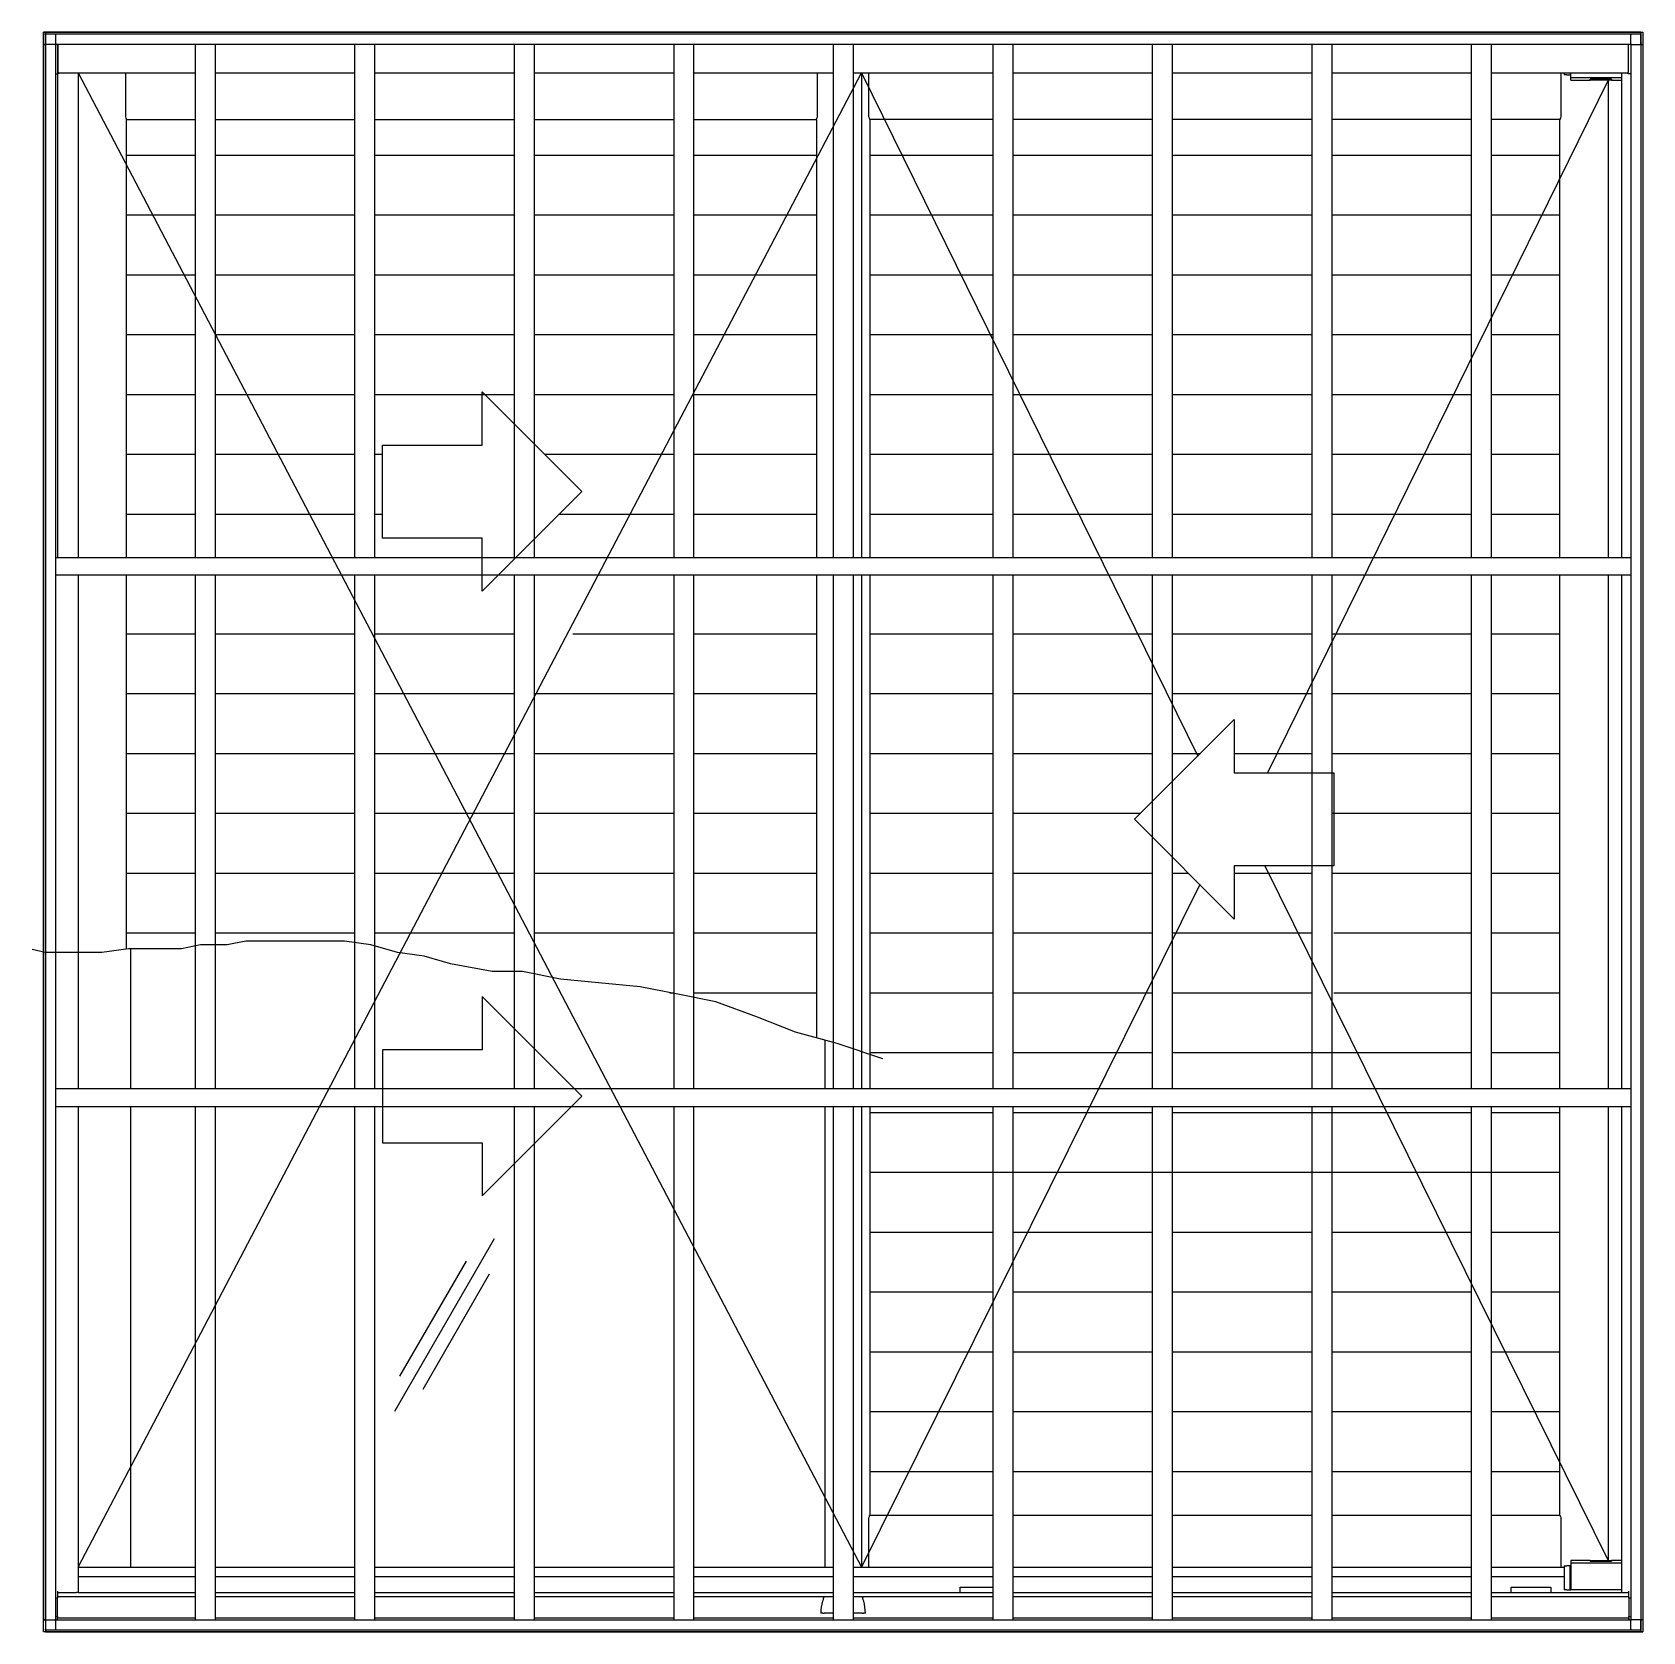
# Model space of a CAD drawing. Header units: millimetres. Extents: x 440.03 to 441.25, y 1059.64 to 1060.85.
import ezdxf

# ---------------------------------------------------------------- set-up
doc = ezdxf.new("R2010")
doc.units = ezdxf.units.MM
doc.header["$LTSCALE"] = 0.5
doc.layers.add('Gravia_Janelas', color=1, linetype='Continuous')

msp = doc.modelspace()

# ---------------------------------------------------------------- linework, layer by layer
at = {"layer": 'Gravia_Janelas'}
for p, q in [((441.2448, 1060.8465), (440.0433, 1060.8465)), ((440.0433, 1060.8465), (440.0433, 1059.6526)), ((440.0448, 1060.8464), (440.0448, 1060.8465)), ((440.0448, 1060.8464), (440.0448, 1060.8458)), ((440.0448, 1060.8455), (440.0448, 1060.8458)), ((440.0448, 1060.8455), (440.0448, 1060.845)), ((440.0448, 1060.845), (440.0448, 1059.645)), ((440.0448, 1060.845), (440.0452, 1060.845)), ((440.0448, 1060.8446), (440.0448, 1060.845)), ((441.2448, 1060.845), (440.0448, 1060.845)), ((440.0448, 1060.8446), (440.0448, 1060.8379)), ((440.0448, 1060.8374), (440.0448, 1060.8379)), ((440.052, 1060.845), (440.0452, 1060.845)), ((440.052, 1060.845), (440.0524, 1060.845)), ((440.0524, 1060.8446), (440.0524, 1060.845)), ((441.2372, 1060.845), (440.0524, 1060.845)), ((440.0524, 1060.8446), (440.0524, 1060.8378)), ((441.2372, 1060.845), (441.2372, 1060.8446)), ((441.2372, 1060.845), (441.2376, 1060.845)), ((441.2372, 1060.8378), (441.2372, 1060.8446)), ((441.2444, 1060.845), (441.2376, 1060.845)), ((441.2444, 1060.845), (441.2448, 1060.845)), ((441.2448, 1060.8465), (441.2448, 1060.8464)), ((441.2448, 1060.8458), (441.2448, 1060.8464)), ((441.2448, 1060.8458), (441.2448, 1060.8455)), ((441.2448, 1060.845), (441.2448, 1060.8455)), ((441.2448, 1060.845), (441.2448, 1059.645)), ((441.2448, 1060.845), (441.2448, 1060.8446)), ((441.2448, 1060.8379), (441.2448, 1060.8446)), ((441.2448, 1060.8379), (441.2448, 1060.8374)), ((440.0433, 1060.8374), (440.0434, 1060.8374)), ((440.0441, 1060.8374), (440.0434, 1060.8374)), ((440.0441, 1060.8374), (440.0443, 1060.8374)), ((440.0448, 1060.8374), (440.0443, 1060.8374)), ((440.0448, 1060.8374), (440.0448, 1059.6526)), ((440.0448, 1060.8374), (440.0452, 1060.8374)), ((440.0519, 1060.8374), (440.0452, 1060.8374)), ((440.0519, 1060.8374), (440.0524, 1060.8374)), ((440.0524, 1060.8374), (440.0524, 1060.8378)), ((441.2372, 1060.8374), (440.0524, 1060.8374)), ((440.0524, 1060.8374), (440.0524, 1059.6526)), ((441.2372, 1060.8374), (440.0524, 1060.8374)), ((440.0524, 1060.8374), (440.0524, 1059.6526)), ((440.0538, 1060.8374), (440.0538, 1060.8364)), ((440.0538, 1060.836), (440.0538, 1060.8364)), ((440.0538, 1060.836), (440.0538, 1060.4513)), ((440.0544, 1060.8166), (440.0544, 1060.8374)), ((440.1573, 1060.8374), (440.1573, 1060.4513)), ((440.1723, 1060.8374), (440.1723, 1060.4513)), ((440.2773, 1060.8374), (440.2773, 1060.4513)), ((440.2923, 1060.8374), (440.2923, 1060.4513)), ((440.3973, 1060.8374), (440.3973, 1060.4513)), ((440.4123, 1060.8374), (440.4123, 1060.4513)), ((440.5173, 1060.8374), (440.5173, 1060.4513)), ((440.5323, 1060.8374), (440.5323, 1060.4513)), ((440.6373, 1060.8374), (440.6373, 1060.4513)), ((440.6523, 1060.8374), (440.6523, 1060.4513)), ((440.7573, 1060.8374), (440.7573, 1060.4513)), ((440.7723, 1060.8374), (440.7723, 1060.4513)), ((440.8773, 1060.8374), (440.8773, 1060.4513)), ((440.8923, 1060.8374), (440.8923, 1060.4513)), ((440.9973, 1060.8374), (440.9973, 1060.4513)), ((441.0123, 1060.8374), (441.0123, 1060.4513)), ((441.1173, 1060.8374), (441.1173, 1060.4513)), ((441.1323, 1060.8374), (441.1323, 1060.4513)), ((441.2352, 1060.8374), (441.2352, 1060.8166)), ((441.2372, 1060.8378), (441.2372, 1060.8374)), ((441.2372, 1060.8374), (441.2372, 1059.6526)), ((441.2372, 1060.8374), (441.2372, 1059.6526)), ((441.2377, 1060.8374), (441.2372, 1060.8374)), ((441.2377, 1060.8374), (441.2444, 1060.8374)), ((441.2448, 1060.8374), (441.2444, 1060.8374)), ((441.2448, 1060.8374), (441.2448, 1059.6526)), ((441.2448, 1060.8374), (441.2452, 1060.8374)), ((441.2455, 1060.8374), (441.2452, 1060.8374)), ((441.2455, 1060.8374), (441.2462, 1060.8374)), ((441.2463, 1060.8374), (441.2462, 1060.8374)), ((441.2463, 1060.8374), (441.2463, 1059.6435)), ((440.0524, 1060.8153), (440.0544, 1060.8153)), ((440.0544, 1060.8166), (440.0544, 1060.8153)), ((440.0544, 1060.816), (440.1573, 1060.816)), ((440.0694, 1060.816), (440.0694, 1060.4513)), ((440.0694, 1060.816), (440.6585, 1059.6921)), ((440.0694, 1059.6921), (440.6585, 1060.816)), ((440.1723, 1060.816), (440.2773, 1060.816)), ((440.2923, 1060.816), (440.3973, 1060.816)), ((440.4123, 1060.816), (440.5173, 1060.816)), ((440.5323, 1060.816), (440.6373, 1060.816)), ((440.6523, 1060.816), (440.7573, 1060.816)), ((440.6585, 1060.816), (440.9115, 1060.3021)), ((440.6585, 1060.816), (440.6585, 1060.4513)), ((440.7723, 1060.816), (440.8773, 1060.816)), ((440.8923, 1060.816), (440.9973, 1060.816)), ((441.0123, 1060.816), (441.1173, 1060.816)), ((441.1323, 1060.816), (441.2352, 1060.816)), ((441.1872, 1060.816), (441.1872, 1060.8146)), ((441.1892, 1060.8146), (441.1872, 1060.8146)), ((441.1892, 1060.8146), (441.1917, 1060.8146)), ((441.1917, 1060.816), (441.1917, 1060.8146)), ((441.1917, 1060.8146), (441.1922, 1060.8146)), ((441.1922, 1060.8126), (441.1922, 1060.816)), ((441.2302, 1060.816), (441.2302, 1060.4513)), ((441.2352, 1060.8153), (441.2352, 1060.8166)), ((441.2372, 1060.8153), (441.2352, 1060.8153)), ((441.2202, 1060.8106), (440.9641, 1060.2896)), ((441.1922, 1060.8106), (441.1922, 1060.8126)), ((441.1922, 1060.8126), (441.2302, 1060.8126)), ((441.1922, 1060.8106), (441.2067, 1060.8106)), ((441.2067, 1060.8112), (441.2227, 1060.8112)), ((441.2067, 1060.8106), (441.2067, 1060.8112)), ((441.2227, 1060.8112), (441.2067, 1060.8112)), ((441.2067, 1060.8112), (441.2067, 1060.8106)), ((441.2227, 1060.8106), (441.2067, 1060.8106)), ((441.2202, 1060.8106), (441.2202, 1060.4513)), ((441.2227, 1060.8112), (441.2227, 1060.8106)), ((441.2227, 1060.8112), (441.2227, 1060.8106)), ((441.2227, 1060.8106), (441.2302, 1060.8106)), ((440.1057, 1060.4513), (440.1057, 1060.7809)), ((440.6247, 1060.7809), (440.6247, 1060.4513)), ((440.6649, 1060.7809), (440.6649, 1060.4513)), ((441.1839, 1060.4513), (441.1839, 1060.7809)), ((440.1057, 1060.7542), (440.1573, 1060.7542)), ((440.1723, 1060.7542), (440.2773, 1060.7542)), ((440.2923, 1060.7542), (440.3973, 1060.7542)), ((440.4123, 1060.7542), (440.5173, 1060.7542)), ((440.5323, 1060.7542), (440.6247, 1060.7542)), ((440.6649, 1060.7542), (440.7573, 1060.7542)), ((440.7723, 1060.7542), (440.8773, 1060.7542)), ((440.8923, 1060.7542), (440.9973, 1060.7542)), ((441.0123, 1060.7542), (441.1173, 1060.7542)), ((441.1323, 1060.7542), (441.1839, 1060.7542)), ((440.1057, 1060.7092), (440.1573, 1060.7092)), ((440.1723, 1060.7092), (440.2773, 1060.7092)), ((440.2923, 1060.7092), (440.3973, 1060.7092)), ((440.4123, 1060.7092), (440.5173, 1060.7092)), ((440.5323, 1060.7092), (440.6247, 1060.7092)), ((440.6649, 1060.7092), (440.7573, 1060.7092)), ((440.7723, 1060.7092), (440.8773, 1060.7092)), ((440.8923, 1060.7092), (440.9973, 1060.7092)), ((441.0123, 1060.7092), (441.1173, 1060.7092)), ((441.1323, 1060.7092), (441.1839, 1060.7092)), ((440.1057, 1060.6642), (440.1573, 1060.6642)), ((440.1723, 1060.6642), (440.2773, 1060.6642)), ((440.2923, 1060.6642), (440.3973, 1060.6642)), ((440.4123, 1060.6642), (440.5173, 1060.6642)), ((440.5323, 1060.6642), (440.6247, 1060.6642)), ((440.6649, 1060.6642), (440.7573, 1060.6642)), ((440.7723, 1060.6642), (440.8773, 1060.6642)), ((440.8923, 1060.6642), (440.9973, 1060.6642)), ((441.0123, 1060.6642), (441.1173, 1060.6642)), ((441.1323, 1060.6642), (441.1839, 1060.6642)), ((440.1057, 1060.6192), (440.1573, 1060.6192)), ((440.1723, 1060.6192), (440.2773, 1060.6192)), ((440.2923, 1060.6192), (440.3973, 1060.6192)), ((440.4123, 1060.6192), (440.5173, 1060.6192)), ((440.5323, 1060.6192), (440.6247, 1060.6192)), ((440.6649, 1060.6192), (440.7573, 1060.6192)), ((440.7723, 1060.6192), (440.8773, 1060.6192)), ((440.8923, 1060.6192), (440.9973, 1060.6192)), ((441.0123, 1060.6192), (441.1173, 1060.6192)), ((441.1323, 1060.6192), (441.1839, 1060.6192)), ((440.1057, 1060.5742), (440.1573, 1060.5742)), ((440.1723, 1060.5742), (440.2773, 1060.5742)), ((440.2923, 1060.5742), (440.3973, 1060.5742)), ((440.4123, 1060.5742), (440.5173, 1060.5742)), ((440.5323, 1060.5742), (440.6247, 1060.5742)), ((440.6649, 1060.5742), (440.7573, 1060.5742)), ((440.7723, 1060.5742), (440.8773, 1060.5742)), ((440.8923, 1060.5742), (440.9973, 1060.5742)), ((441.0123, 1060.5742), (441.1173, 1060.5742)), ((441.1323, 1060.5742), (441.1839, 1060.5742)), ((440.1057, 1060.5292), (440.1573, 1060.5292)), ((440.1723, 1060.5292), (440.2773, 1060.5292)), ((440.2923, 1060.5292), (440.2983, 1060.5292)), ((440.4202, 1060.5292), (440.5173, 1060.5292)), ((440.5323, 1060.5292), (440.6247, 1060.5292)), ((440.6649, 1060.5292), (440.7573, 1060.5292)), ((440.7723, 1060.5292), (440.8773, 1060.5292)), ((440.8923, 1060.5292), (440.9973, 1060.5292)), ((441.0123, 1060.5292), (441.1173, 1060.5292)), ((441.1323, 1060.5292), (441.1839, 1060.5292)), ((440.1057, 1060.4842), (440.1573, 1060.4842)), ((440.1723, 1060.4842), (440.2773, 1060.4842)), ((440.2923, 1060.4842), (440.2983, 1060.4842)), ((440.4315, 1060.4842), (440.5173, 1060.4842)), ((440.5323, 1060.4842), (440.6247, 1060.4842)), ((440.6649, 1060.4842), (440.7573, 1060.4842)), ((440.7723, 1060.4842), (440.8773, 1060.4842)), ((440.8923, 1060.4842), (440.9973, 1060.4842)), ((441.0123, 1060.4842), (441.1173, 1060.4842)), ((441.1323, 1060.4842), (441.1839, 1060.4842)), ((441.2372, 1060.4513), (440.0524, 1060.4513)), ((441.2372, 1060.4381), (440.0524, 1060.4381)), ((440.0694, 1060.4381), (440.0694, 1060.318)), ((440.1057, 1060.318), (440.1057, 1060.4381)), ((440.1573, 1060.4381), (440.1573, 1060.0519)), ((440.1723, 1060.4381), (440.1723, 1060.0519)), ((440.2773, 1060.4381), (440.2773, 1060.0519)), ((440.2923, 1060.4381), (440.2923, 1060.0519)), ((440.3973, 1060.4381), (440.3973, 1060.0519)), ((440.4123, 1060.4381), (440.4123, 1060.0519)), ((440.5173, 1060.4381), (440.5173, 1060.0519)), ((440.5323, 1060.4381), (440.5323, 1060.0519)), ((440.6247, 1060.4381), (440.6247, 1060.318)), ((440.6373, 1060.4381), (440.6373, 1060.0519)), ((440.6523, 1060.4381), (440.6523, 1060.0519)), ((440.6585, 1060.4381), (440.6585, 1060.318)), ((440.6649, 1060.4381), (440.6649, 1060.318)), ((440.7573, 1060.4381), (440.7573, 1060.0519)), ((440.7723, 1060.4381), (440.7723, 1060.0519)), ((440.8773, 1060.4381), (440.8773, 1060.0519)), ((440.8923, 1060.4381), (440.8923, 1060.0519)), ((440.9973, 1060.4381), (440.9973, 1060.0519)), ((441.0123, 1060.4381), (441.0123, 1060.0519)), ((441.1173, 1060.4381), (441.1173, 1060.0519)), ((441.1323, 1060.4381), (441.1323, 1060.0519)), ((441.1839, 1060.318), (441.1839, 1060.4381)), ((441.2202, 1060.4381), (441.2202, 1060.318)), ((441.2302, 1060.4381), (441.2302, 1060.318)), ((440.1057, 1060.3942), (440.1573, 1060.3942)), ((440.1723, 1060.3942), (440.2773, 1060.3942)), ((440.2923, 1060.3942), (440.3973, 1060.3942)), ((440.4415, 1060.3942), (440.5173, 1060.3942)), ((440.5323, 1060.3942), (440.6247, 1060.3942)), ((440.6649, 1060.3942), (440.7573, 1060.3942)), ((440.7723, 1060.3942), (440.8773, 1060.3942)), ((440.8923, 1060.3942), (440.9973, 1060.3942)), ((441.0123, 1060.3942), (441.1173, 1060.3942)), ((441.1323, 1060.3942), (441.1839, 1060.3942)), ((440.1057, 1060.3492), (440.1573, 1060.3492)), ((440.1723, 1060.3492), (440.2773, 1060.3492)), ((440.2923, 1060.3492), (440.3973, 1060.3492)), ((440.4123, 1060.3492), (440.5173, 1060.3492)), ((440.5323, 1060.3492), (440.6247, 1060.3492)), ((440.6649, 1060.3492), (440.7573, 1060.3492)), ((440.7723, 1060.3492), (440.8773, 1060.3492)), ((440.8923, 1060.3492), (440.9973, 1060.3492)), ((441.0123, 1060.3492), (441.1173, 1060.3492)), ((441.1323, 1060.3492), (441.1839, 1060.3492)), ((440.0694, 1060.318), (440.0694, 1060.0519)), ((440.1057, 1060.1571), (440.1057, 1060.318)), ((440.6247, 1060.318), (440.6247, 1060.0902)), ((440.6585, 1060.318), (440.6585, 1060.0519)), ((440.6649, 1060.318), (440.6649, 1060.0519)), ((441.1839, 1060.0519), (441.1839, 1060.318)), ((441.2202, 1060.318), (441.2202, 1060.0519)), ((441.2302, 1060.318), (441.2302, 1060.0519)), ((440.1057, 1060.3042), (440.1573, 1060.3042)), ((440.1723, 1060.3042), (440.2773, 1060.3042)), ((440.2923, 1060.3042), (440.3973, 1060.3042)), ((440.4123, 1060.3042), (440.5173, 1060.3042)), ((440.5323, 1060.3042), (440.6247, 1060.3042)), ((440.6649, 1060.3042), (440.7573, 1060.3042)), ((440.7723, 1060.3042), (440.8773, 1060.3042)), ((440.8923, 1060.3042), (440.9136, 1060.3042)), ((440.9389, 1060.3042), (440.9973, 1060.3042)), ((441.0123, 1060.3042), (441.1173, 1060.3042)), ((441.1323, 1060.3042), (441.1839, 1060.3042)), ((440.1057, 1060.2592), (440.1573, 1060.2592)), ((440.1723, 1060.2592), (440.2773, 1060.2592)), ((440.2923, 1060.2592), (440.3973, 1060.2592)), ((440.4123, 1060.2592), (440.5173, 1060.2592)), ((440.5323, 1060.2592), (440.6247, 1060.2592)), ((440.6649, 1060.2592), (440.7573, 1060.2592)), ((440.7723, 1060.2592), (440.8686, 1060.2592)), ((441.0123, 1060.2592), (441.1173, 1060.2592)), ((441.1323, 1060.2592), (441.1839, 1060.2592)), ((440.1057, 1060.2142), (440.1573, 1060.2142)), ((440.1723, 1060.2142), (440.2773, 1060.2142)), ((440.2923, 1060.2142), (440.3973, 1060.2142)), ((440.4123, 1060.2142), (440.5173, 1060.2142)), ((440.5323, 1060.2142), (440.6247, 1060.2142)), ((440.6649, 1060.2142), (440.7573, 1060.2142)), ((440.7723, 1060.2142), (440.8773, 1060.2142)), ((440.8923, 1060.2142), (440.9043, 1060.2142)), ((440.9389, 1060.2142), (440.9973, 1060.2142)), ((440.9619, 1060.2196), (441.2202, 1059.6971)), ((441.0123, 1060.2142), (441.1173, 1060.2142)), ((441.1323, 1060.2142), (441.1839, 1060.2142)), ((440.913, 1060.2056), (440.6585, 1059.6921)), ((440.1057, 1060.1692), (440.1573, 1060.1692)), ((440.1723, 1060.1692), (440.2773, 1060.1692)), ((440.2923, 1060.1692), (440.3973, 1060.1692)), ((440.4123, 1060.1692), (440.5173, 1060.1692)), ((440.5323, 1060.1692), (440.6247, 1060.1692)), ((440.6649, 1060.1692), (440.7573, 1060.1692)), ((440.7723, 1060.1692), (440.8773, 1060.1692)), ((440.8923, 1060.1692), (440.9973, 1060.1692)), ((441.0139, 1060.1692), (441.1173, 1060.1692)), ((441.1323, 1060.1692), (441.1839, 1060.1692)), ((440.1087, 1060.1573), (440.1087, 1060.0519)), ((440.5144, 1060.1242), (440.5173, 1060.1242)), ((440.5323, 1060.1242), (440.6247, 1060.1242)), ((440.6649, 1060.1242), (440.7573, 1060.1242)), ((440.7723, 1060.1242), (440.8773, 1060.1242)), ((440.8923, 1060.1242), (440.9973, 1060.1242)), ((441.0139, 1060.1242), (441.1173, 1060.1242)), ((441.1323, 1060.1242), (441.1839, 1060.1242)), ((440.6309, 1060.0885), (440.6309, 1060.0519)), ((440.6649, 1060.0792), (440.7573, 1060.0792)), ((440.7723, 1060.0792), (440.8773, 1060.0792)), ((440.8923, 1060.0792), (441.1173, 1060.0792)), ((441.1323, 1060.0792), (441.1839, 1060.0792)), ((441.2372, 1060.0519), (440.0524, 1060.0519)), ((440.0524, 1060.0387), (441.2372, 1060.0387)), ((440.0694, 1060.0387), (440.0694, 1059.9852)), ((440.1087, 1060.0387), (440.1087, 1059.9852)), ((440.1573, 1060.0387), (440.1573, 1059.6526)), ((440.1723, 1060.0387), (440.1723, 1059.6526)), ((440.2773, 1060.0387), (440.2773, 1059.6526)), ((440.2923, 1060.0387), (440.2923, 1059.6526)), ((440.3973, 1060.0387), (440.3973, 1059.6526)), ((440.4123, 1060.0387), (440.4123, 1059.6526)), ((440.5173, 1060.0387), (440.5173, 1059.6526)), ((440.5323, 1060.0387), (440.5323, 1059.6526)), ((440.6309, 1060.0387), (440.6309, 1059.9852)), ((440.6373, 1060.0387), (440.6373, 1059.6526)), ((440.6523, 1060.0387), (440.6523, 1059.6526)), ((440.6585, 1060.0387), (440.6585, 1059.9852)), ((440.6649, 1060.0387), (440.6649, 1059.9852)), ((440.7573, 1060.0387), (440.7573, 1059.6526)), ((440.7723, 1060.0387), (440.7723, 1059.6526)), ((440.8773, 1060.0387), (440.8773, 1059.6526)), ((440.8923, 1060.0387), (440.8923, 1059.6526)), ((440.9973, 1060.0387), (440.9973, 1059.6526)), ((441.0123, 1060.0387), (441.0123, 1059.6526)), ((441.1173, 1060.0387), (441.1173, 1059.6526)), ((441.1323, 1060.0387), (441.1323, 1059.6526)), ((441.1839, 1059.9852), (441.1839, 1060.0387)), ((441.2202, 1060.0387), (441.2202, 1059.9852)), ((441.2302, 1060.0387), (441.2302, 1059.9852)), ((440.6649, 1060.0342), (440.7573, 1060.0342)), ((440.7723, 1060.0342), (440.8773, 1060.0342)), ((440.8923, 1060.0342), (441.1173, 1060.0342)), ((441.1323, 1060.0342), (441.1839, 1060.0342)), ((440.0694, 1059.9852), (440.0694, 1059.6731)), ((440.1087, 1059.9852), (440.1087, 1059.6921)), ((440.6309, 1059.9852), (440.6309, 1059.6921)), ((440.6585, 1059.9852), (440.6585, 1059.6921)), ((440.6649, 1059.9892), (441.1839, 1059.9892)), ((440.6649, 1059.9852), (440.6649, 1059.7312)), ((441.1839, 1059.7312), (441.1839, 1059.9852)), ((441.2202, 1059.9852), (441.2202, 1059.6971)), ((441.2302, 1059.9852), (441.2302, 1059.6731)), ((440.6649, 1059.9442), (440.7573, 1059.9442)), ((440.7723, 1059.9442), (440.8773, 1059.9442)), ((440.8923, 1059.9442), (440.9973, 1059.9442)), ((441.0123, 1059.9442), (441.1173, 1059.9442)), ((441.1323, 1059.9442), (441.1839, 1059.9442)), ((440.3823, 1059.9391), (440.3073, 1059.8092)), ((440.3611, 1059.9224), (440.3111, 1059.8358)), ((440.3785, 1059.9124), (440.3285, 1059.8258)), ((440.6649, 1059.8992), (440.7573, 1059.8992)), ((440.7723, 1059.8992), (440.8773, 1059.8992)), ((440.8923, 1059.8992), (440.9973, 1059.8992)), ((441.0123, 1059.8992), (441.1173, 1059.8992)), ((441.1323, 1059.8992), (441.1839, 1059.8992)), ((440.6649, 1059.8542), (440.7573, 1059.8542)), ((440.7723, 1059.8542), (440.8773, 1059.8542)), ((440.8923, 1059.8542), (440.9973, 1059.8542)), ((441.0123, 1059.8542), (441.1173, 1059.8542)), ((441.1323, 1059.8542), (441.1839, 1059.8542)), ((440.6649, 1059.8092), (440.7573, 1059.8092)), ((440.7723, 1059.8092), (440.8773, 1059.8092)), ((440.8923, 1059.8092), (440.9973, 1059.8092)), ((441.0123, 1059.8092), (441.1173, 1059.8092)), ((441.1323, 1059.8092), (441.1839, 1059.8092)), ((440.6649, 1059.7642), (440.7573, 1059.7642)), ((440.7723, 1059.7642), (440.8773, 1059.7642)), ((440.8923, 1059.7642), (440.9973, 1059.7642)), ((441.0123, 1059.7642), (441.1173, 1059.7642)), ((441.1323, 1059.7642), (441.1839, 1059.7642)), ((440.0694, 1059.6921), (440.1573, 1059.6921)), ((440.1723, 1059.6921), (440.2773, 1059.6921)), ((440.2923, 1059.6921), (440.3973, 1059.6921)), ((440.4123, 1059.6921), (440.5173, 1059.6921)), ((440.5323, 1059.6921), (440.6373, 1059.6921)), ((440.6523, 1059.6921), (440.7573, 1059.6921)), ((440.6585, 1059.6921), (440.7573, 1059.6921)), ((440.7723, 1059.6921), (440.8773, 1059.6921)), ((440.7723, 1059.6921), (440.8773, 1059.6921)), ((440.8923, 1059.6921), (440.9973, 1059.6921)), ((440.8923, 1059.6921), (440.9973, 1059.6921)), ((441.0123, 1059.6921), (441.1173, 1059.6921)), ((441.0123, 1059.6921), (441.1173, 1059.6921)), ((441.1323, 1059.6921), (441.1872, 1059.6921)), ((441.1323, 1059.6921), (441.1872, 1059.6921)), ((441.1872, 1059.6931), (441.1872, 1059.6751)), ((441.1872, 1059.6931), (441.1892, 1059.6931)), ((441.1917, 1059.6931), (441.1892, 1059.6931)), ((441.1922, 1059.6931), (441.1917, 1059.6931)), ((441.1917, 1059.6751), (441.1917, 1059.6931)), ((441.1922, 1059.6971), (441.1922, 1059.6951)), ((441.2067, 1059.6971), (441.1922, 1059.6971)), ((441.1922, 1059.6951), (441.1922, 1059.6751)), ((441.2302, 1059.6951), (441.1922, 1059.6951)), ((441.2067, 1059.6966), (441.2067, 1059.6971)), ((441.2067, 1059.6971), (441.2227, 1059.6971)), ((441.2067, 1059.6966), (441.2067, 1059.6971)), ((441.2227, 1059.6966), (441.2067, 1059.6966)), ((441.2067, 1059.6966), (441.2227, 1059.6966)), ((441.2302, 1059.6971), (441.2227, 1059.6971)), ((441.2227, 1059.6971), (441.2227, 1059.6966)), ((441.2227, 1059.6966), (441.2227, 1059.6971)), ((440.0694, 1059.6851), (440.1573, 1059.6851)), ((440.1723, 1059.6851), (440.2773, 1059.6851)), ((440.2923, 1059.6851), (440.3973, 1059.6851)), ((440.4123, 1059.6851), (440.5173, 1059.6851)), ((440.5323, 1059.6851), (440.6373, 1059.6851)), ((440.6523, 1059.6851), (440.7573, 1059.6851)), ((440.7327, 1059.6735), (440.7327, 1059.6771)), ((440.7327, 1059.6771), (440.7573, 1059.6771)), ((440.7723, 1059.6851), (440.8773, 1059.6851)), ((440.8923, 1059.6851), (440.9973, 1059.6851)), ((441.0123, 1059.6851), (441.1173, 1059.6851)), ((441.1323, 1059.6851), (441.1872, 1059.6851)), ((441.1472, 1059.6735), (441.1472, 1059.6771)), ((441.1472, 1059.6771), (441.1772, 1059.6771)), ((441.1772, 1059.6771), (441.1772, 1059.6735)), ((441.1892, 1059.6751), (441.1872, 1059.6751)), ((441.1892, 1059.6751), (441.1917, 1059.6751)), ((441.1917, 1059.6751), (441.1922, 1059.6751)), ((441.2302, 1059.6751), (441.1922, 1059.6751)), ((440.0524, 1059.6692), (440.0539, 1059.6692)), ((440.0539, 1059.6741), (440.0539, 1059.6708)), ((440.0539, 1059.6731), (440.0682, 1059.6731)), ((440.0539, 1059.6708), (440.0539, 1059.6692)), ((440.0539, 1059.6702), (440.1573, 1059.6702)), ((440.0539, 1059.6551), (440.0539, 1059.6692)), ((440.0693, 1059.6731), (440.0682, 1059.6731)), ((440.0693, 1059.6731), (440.1573, 1059.6731)), ((440.1723, 1059.6731), (440.2773, 1059.6731)), ((440.1723, 1059.6702), (440.2773, 1059.6702)), ((440.2923, 1059.6731), (440.3973, 1059.6731)), ((440.2923, 1059.6702), (440.3973, 1059.6702)), ((440.4123, 1059.6731), (440.5173, 1059.6731)), ((440.4123, 1059.6702), (440.5173, 1059.6702)), ((440.5323, 1059.6731), (440.6373, 1059.6731)), ((440.5323, 1059.6702), (440.6373, 1059.6702)), ((440.6523, 1059.6731), (440.7573, 1059.6731)), ((440.6523, 1059.6702), (440.7573, 1059.6702)), ((440.7327, 1059.6731), (440.7327, 1059.6735)), ((440.7723, 1059.6731), (440.8773, 1059.6731)), ((440.7723, 1059.6702), (440.8773, 1059.6702)), ((440.8923, 1059.6731), (440.9973, 1059.6731)), ((440.8923, 1059.6702), (440.9973, 1059.6702)), ((441.0123, 1059.6731), (441.1173, 1059.6731)), ((441.0123, 1059.6702), (441.1173, 1059.6702)), ((441.1323, 1059.6731), (441.2302, 1059.6731)), ((441.1323, 1059.6702), (441.2357, 1059.6702)), ((441.1472, 1059.6731), (441.1472, 1059.6735)), ((441.1772, 1059.6735), (441.1772, 1059.6731)), ((441.2308, 1059.6731), (441.2302, 1059.6731)), ((441.2308, 1059.6731), (441.2357, 1059.6731)), ((441.2357, 1059.6708), (441.2357, 1059.6741)), ((441.2357, 1059.6692), (441.2357, 1059.6708)), ((441.2357, 1059.6692), (441.2357, 1059.6551)), ((441.2357, 1059.6692), (441.2372, 1059.6692)), ((440.0434, 1059.6526), (440.0433, 1059.6526)), ((440.0434, 1059.6526), (440.0441, 1059.6526)), ((440.0443, 1059.6526), (440.0441, 1059.6526)), ((440.0443, 1059.6526), (440.0448, 1059.6526)), ((440.0448, 1059.6521), (440.0448, 1059.6526)), ((440.0452, 1059.6526), (440.0448, 1059.6526)), ((440.0448, 1059.6521), (440.0448, 1059.6454)), ((440.0452, 1059.6526), (440.0519, 1059.6526)), ((440.0524, 1059.6526), (440.0519, 1059.6526)), ((440.0524, 1059.6551), (440.0539, 1059.6551)), ((440.0524, 1059.6526), (441.2372, 1059.6526)), ((440.0524, 1059.6522), (440.0524, 1059.6526)), ((440.0524, 1059.6526), (441.2372, 1059.6526)), ((440.0524, 1059.6522), (440.0524, 1059.6454)), ((440.0539, 1059.6551), (440.0539, 1059.6541)), ((440.0539, 1059.6541), (440.1573, 1059.6541)), ((440.0539, 1059.6526), (440.0539, 1059.6541)), ((440.1723, 1059.6541), (440.2773, 1059.6541)), ((440.2923, 1059.6541), (440.3973, 1059.6541)), ((440.4123, 1059.6541), (440.5173, 1059.6541)), ((440.5323, 1059.6541), (440.6373, 1059.6541)), ((440.6294, 1059.6576), (440.628, 1059.6576)), ((440.6294, 1059.6576), (440.6306, 1059.6576)), ((440.6373, 1059.6576), (440.6306, 1059.6576)), ((440.659, 1059.6576), (440.6523, 1059.6576)), ((440.6523, 1059.6541), (440.7573, 1059.6541)), ((440.659, 1059.6576), (440.6602, 1059.6576)), ((440.6615, 1059.6576), (440.6602, 1059.6576)), ((440.7723, 1059.6541), (440.8773, 1059.6541)), ((440.8923, 1059.6541), (440.9973, 1059.6541)), ((441.0123, 1059.6541), (441.1173, 1059.6541)), ((441.1323, 1059.6541), (441.2357, 1059.6541)), ((441.2357, 1059.6541), (441.2357, 1059.6551)), ((441.2357, 1059.6551), (441.2372, 1059.6551)), ((441.2357, 1059.6541), (441.2357, 1059.6526)), ((441.2358, 1059.6526), (441.2358, 1059.6536)), ((441.2372, 1059.6526), (441.2372, 1059.6522)), ((441.2372, 1059.6526), (441.2377, 1059.6526)), ((441.2372, 1059.6454), (441.2372, 1059.6522)), ((441.2444, 1059.6526), (441.2377, 1059.6526)), ((441.2444, 1059.6526), (441.2448, 1059.6526)), ((441.2448, 1059.6526), (441.2448, 1059.6521)), ((441.2452, 1059.6526), (441.2448, 1059.6526)), ((441.2448, 1059.6454), (441.2448, 1059.6521)), ((441.2452, 1059.6526), (441.2455, 1059.6526)), ((441.2462, 1059.6526), (441.2455, 1059.6526)), ((441.2462, 1059.6526), (441.2463, 1059.6526)), ((440.0448, 1059.645), (440.0448, 1059.6454)), ((440.0452, 1059.645), (440.0448, 1059.645)), ((440.0448, 1059.645), (441.2448, 1059.645)), ((440.0448, 1059.645), (440.0448, 1059.6446)), ((440.0448, 1059.6443), (440.0448, 1059.6446)), ((440.0448, 1059.6443), (440.0448, 1059.6437)), ((440.0448, 1059.6435), (440.0448, 1059.6437)), ((440.0448, 1059.6435), (441.2463, 1059.6435)), ((440.0452, 1059.645), (440.052, 1059.645)), ((440.0524, 1059.645), (440.052, 1059.645)), ((440.0524, 1059.645), (440.0524, 1059.6454)), ((440.0524, 1059.645), (441.2372, 1059.645)), ((441.2372, 1059.6454), (441.2372, 1059.645)), ((441.2376, 1059.645), (441.2372, 1059.645)), ((441.2376, 1059.645), (441.2444, 1059.645)), ((441.2448, 1059.645), (441.2444, 1059.645)), ((441.2448, 1059.6454), (441.2448, 1059.645)), ((441.2448, 1059.6446), (441.2448, 1059.645)), ((441.2448, 1059.6446), (441.2448, 1059.6443)), ((441.2448, 1059.6437), (441.2448, 1059.6443)), ((441.2448, 1059.6437), (441.2448, 1059.6435))]:
    msp.add_line(p, q, dxfattribs=at)
at = {"layer": 'Gravia_Janelas', "color": 2}
msp.add_lwpolyline([(441.2463, 1059.6435), (440.0433, 1059.6435), (440.0433, 1060.8465), (441.2463, 1060.8465)], close=True, dxfattribs=at)
at = {"layer": 'Gravia_Janelas', "flags": 128}
for points in [[(440.105, 1060.816), (440.105, 1060.7829), (440.1053, 1060.7819), (440.1053, 1060.7818), (440.1053, 1060.7818), (440.1053, 1060.7817), (440.1054, 1060.7817), (440.1054, 1060.7816), (440.1056, 1060.7809), (440.1573, 1060.7809)], [(440.5323, 1060.7809), (440.6247, 1060.7809), (440.6247, 1060.781), (440.6248, 1060.781), (440.6248, 1060.781), (440.6248, 1060.7811), (440.6248, 1060.7811), (440.6248, 1060.7811), (440.6248, 1060.7812), (440.6248, 1060.7812), (440.6248, 1060.7813), (440.6249, 1060.7813), (440.6249, 1060.7813), (440.6249, 1060.7814), (440.6249, 1060.7814), (440.6249, 1060.7815), (440.6249, 1060.7815), (440.6249, 1060.7815), (440.625, 1060.7816), (440.625, 1060.7816), (440.625, 1060.7817), (440.625, 1060.7817), (440.625, 1060.7818), (440.625, 1060.7818), (440.6251, 1060.7819), (440.6254, 1060.7829), (440.6254, 1060.816)], [(440.7573, 1060.7809), (440.6648, 1060.7809), (440.6646, 1060.7814), (440.6646, 1060.7815), (440.6646, 1060.7815), (440.6646, 1060.7815), (440.6646, 1060.7816), (440.6646, 1060.7816), (440.6646, 1060.7817), (440.6645, 1060.7817), (440.6645, 1060.7818), (440.6645, 1060.7818), (440.6645, 1060.7819), (440.6642, 1060.7829), (440.6642, 1060.816)], [(441.1846, 1060.816), (441.1846, 1060.7829), (441.1843, 1060.7819), (441.1842, 1060.7818), (441.1842, 1060.7818), (441.1842, 1060.7817), (441.1842, 1060.7817), (441.1842, 1060.7816), (441.1842, 1060.7816), (441.1841, 1060.7815), (441.1841, 1060.7815), (441.1841, 1060.7815), (441.1841, 1060.7814), (441.1841, 1060.7814), (441.1841, 1060.7813), (441.1841, 1060.7813), (441.184, 1060.7813), (441.184, 1060.7812), (441.184, 1060.7812), (441.184, 1060.7811), (441.184, 1060.7811), (441.184, 1060.7811), (441.184, 1060.781), (441.184, 1060.781), (441.1839, 1060.781), (441.1839, 1060.7809), (441.1323, 1060.7809)], [(440.1723, 1060.7809), (440.2773, 1060.7809)], [(440.2923, 1060.7809), (440.3973, 1060.7809)], [(440.4123, 1060.7809), (440.5173, 1060.7809)], [(440.8773, 1060.7809), (440.7723, 1060.7809)], [(440.9973, 1060.7809), (440.8923, 1060.7809)], [(441.1173, 1060.7809), (441.0123, 1060.7809)], [(440.6642, 1059.6921), (440.6642, 1059.7293), (440.6645, 1059.7303), (440.6645, 1059.7304), (440.6645, 1059.7304), (440.6645, 1059.7305), (440.6646, 1059.7305), (440.6646, 1059.7306), (440.6646, 1059.7306), (440.6646, 1059.7306), (440.6646, 1059.7307), (440.6646, 1059.7307), (440.6646, 1059.7308), (440.6647, 1059.7308), (440.6647, 1059.7309), (440.6647, 1059.7309), (440.6647, 1059.7309), (440.6647, 1059.731), (440.6647, 1059.731), (440.6647, 1059.731), (440.6648, 1059.7311), (440.6648, 1059.7311), (440.6648, 1059.7312), (440.6648, 1059.7312), (440.6648, 1059.7312), (440.6648, 1059.7312), (440.7573, 1059.7312)], [(440.7723, 1059.7312), (440.8773, 1059.7312)], [(440.8923, 1059.7312), (440.9973, 1059.7312)], [(441.0123, 1059.7312), (441.1173, 1059.7312)], [(441.1323, 1059.7312), (441.1839, 1059.7312), (441.1841, 1059.7308), (441.1841, 1059.7308), (441.1841, 1059.7307), (441.1841, 1059.7307), (441.1841, 1059.7306), (441.1842, 1059.7306), (441.1842, 1059.7306), (441.1842, 1059.7305), (441.1842, 1059.7305), (441.1842, 1059.7304), (441.1842, 1059.7304), (441.1843, 1059.7303), (441.1846, 1059.7293), (441.1846, 1059.6921)], [(440.63, 1059.6688), (440.63, 1059.6688), (440.63, 1059.6688), (440.63, 1059.6688), (440.63, 1059.6688), (440.63, 1059.6688), (440.63, 1059.6689), (440.6301, 1059.6689), (440.6301, 1059.6689), (440.6301, 1059.6689), (440.6301, 1059.6689), (440.6301, 1059.6689), (440.6301, 1059.6689), (440.6301, 1059.6689), (440.6301, 1059.6689), (440.6301, 1059.6689), (440.6301, 1059.669), (440.6301, 1059.669), (440.6301, 1059.669), (440.6301, 1059.669), (440.6301, 1059.669), (440.6301, 1059.669), (440.6301, 1059.669), (440.6301, 1059.669), (440.6301, 1059.669)], [(440.6301, 1059.669), (440.6301, 1059.6691), (440.6302, 1059.6692), (440.6302, 1059.6692), (440.6302, 1059.6693), (440.6303, 1059.6694), (440.6303, 1059.6694), (440.6303, 1059.6695), (440.6304, 1059.6695), (440.6304, 1059.6696), (440.6305, 1059.6696), (440.6305, 1059.6697), (440.6305, 1059.6697), (440.6306, 1059.6698), (440.6306, 1059.6698), (440.6306, 1059.6699), (440.6307, 1059.6699), (440.6307, 1059.67), (440.6308, 1059.67), (440.6308, 1059.67), (440.6309, 1059.6701), (440.6309, 1059.6701), (440.6309, 1059.6701), (440.631, 1059.6702), (440.631, 1059.6702)], [(440.6585, 1059.6702), (440.6586, 1059.6702), (440.6586, 1059.6701), (440.6586, 1059.6701), (440.6587, 1059.6701), (440.6587, 1059.67), (440.6588, 1059.67), (440.6588, 1059.67), (440.6589, 1059.6699), (440.6589, 1059.6699), (440.6589, 1059.6698), (440.659, 1059.6698), (440.659, 1059.6697), (440.6591, 1059.6697), (440.6591, 1059.6696), (440.6591, 1059.6696), (440.6592, 1059.6695), (440.6592, 1059.6695), (440.6592, 1059.6694), (440.6593, 1059.6694), (440.6593, 1059.6693), (440.6593, 1059.6692), (440.6594, 1059.6692), (440.6594, 1059.6691), (440.6594, 1059.669)], [(440.6594, 1059.669), (440.6594, 1059.669), (440.6594, 1059.669), (440.6594, 1059.669), (440.6594, 1059.669), (440.6594, 1059.669), (440.6594, 1059.669), (440.6595, 1059.669), (440.6595, 1059.669), (440.6595, 1059.6689), (440.6595, 1059.6689), (440.6595, 1059.6689), (440.6595, 1059.6689), (440.6595, 1059.6689), (440.6595, 1059.6689), (440.6595, 1059.6689), (440.6595, 1059.6689), (440.6595, 1059.6689), (440.6595, 1059.6689), (440.6595, 1059.6688), (440.6595, 1059.6688), (440.6595, 1059.6688), (440.6595, 1059.6688), (440.6595, 1059.6688), (440.6595, 1059.6688)]]:
    msp.add_lwpolyline(points, dxfattribs=at)
at = {"layer": 'Gravia_Janelas'}
for points in [[(440.4483, 1060.5011), (440.3733, 1060.4261), (440.3733, 1060.4661), (440.2983, 1060.4661), (440.2983, 1060.5361), (440.3733, 1060.5361), (440.3733, 1060.5761), (440.4483, 1060.5011)], [(440.8639, 1060.2546), (440.9389, 1060.3296), (440.9389, 1060.2896), (441.0139, 1060.2896), (441.0139, 1060.2196), (440.9389, 1060.2196), (440.9389, 1060.1796), (440.8639, 1060.2546)], [(440.4483, 1060.0463), (440.3733, 1060.1213), (440.3733, 1060.0813), (440.2983, 1060.0813), (440.2983, 1060.0113), (440.3733, 1060.0113), (440.3733, 1059.9713), (440.4483, 1060.0463)]]:
    msp.add_lwpolyline(points, close=True, dxfattribs=at)
msp.add_lwpolyline([(440.6745, 1060.0745), (440.6403, 1060.0859), (440.6089, 1060.0945), (440.5804, 1060.1059), (440.549, 1060.1173), (440.5205, 1060.123), (440.492, 1060.1287), (440.4607, 1060.1316), (440.4322, 1060.1344), (440.4036, 1060.1401), (440.3808, 1060.1401), (440.3495, 1060.1459), (440.3295, 1060.1516), (440.3096, 1060.1544), (440.2896, 1060.1601), (440.2697, 1060.163), (440.2554, 1060.163), (440.2411, 1060.163), (440.2269, 1060.163), (440.2126, 1060.163), (440.1955, 1060.163), (440.1813, 1060.1601), (440.1613, 1060.1601), (440.1471, 1060.1573), (440.1328, 1060.1573), (440.1072, 1060.1573), (440.0872, 1060.1544), (440.0644, 1060.1544), (440.0444, 1060.1544), (440.0348, 1060.1566)], dxfattribs=at)
for centre, start, end in [((440.66, 1059.6576), 163.6817, 180), ((440.66, 1059.6576), 159.6191, 163.6817), ((440.6295, 1059.6576), 16.3183, 20.3809), ((440.6295, 1059.6576), 0, 16.3183)]:
    msp.add_arc(centre, 0.032, start, end, dxfattribs=at)

doc.saveas('drawing.dxf')
